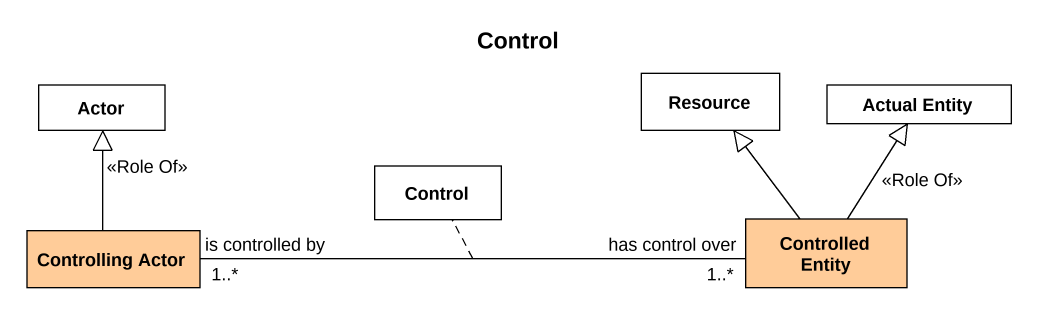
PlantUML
@startuml
title Control
hide circle
hide empty members
class "Actor" as Actor_
class Resource
class "Actual Entity" as Actual_Entity
class "Control" as Control_
class "Controlling Actor" as Controlling_Actor #FFCC99
class "Controlled Entity" as Controlled_Entity #FFCC99
Controlling_Actor -up-|> Actor_ : <<Role Of>>
Controlling_Actor "is controlled by\n1..*" -right- "has control over\n1..*" Controlled_Entity
(Controlling_Actor, Controlled_Entity) .. Control_
Controlled_Entity -up-|> Resource
Controlled_Entity -up-|> Actual_Entity : <<Role Of>>
@enduml
